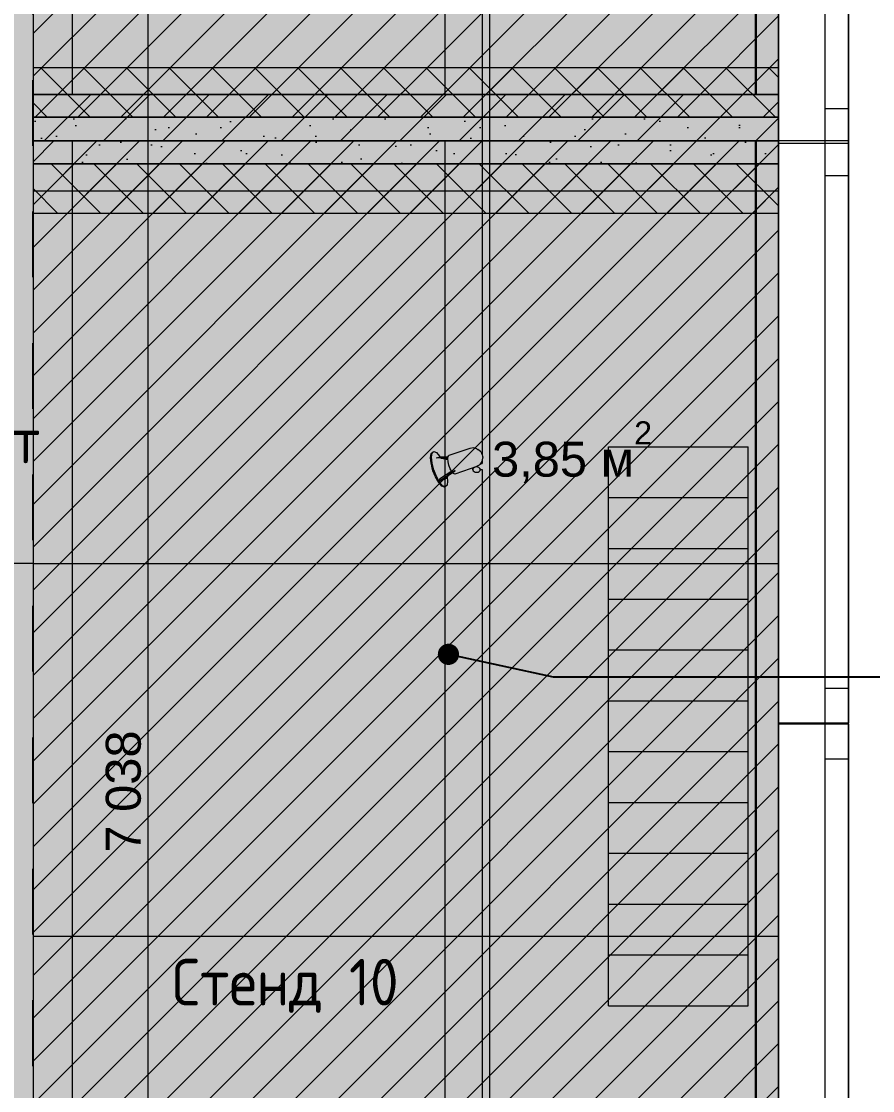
# Model space of a CAD drawing. Header units: millimetres. Extents: x 2336463 to 2579121, y 595385 to 778077.
# Drawn here: x 2485963 to 2487790, y 704682 to 706978 of the extents above; entities that cross this region are included whole.
import ezdxf

# ---------------------------------------------------------------- set-up
doc = ezdxf.new("R2010")
doc.units = ezdxf.units.MM
doc.header["$MEASUREMENT"] = 0
doc.linetypes.add('Штриховая', pattern=[282.222223, 141.111112, -141.111112])
for name, color, linetype, lineweight, true_color in [('+ план экспозиций_Ном._пера__58', 7, 'Continuous', 5, 0xdf0000), ('+возводимые стены шриховка_Ном._пера__183', 7, 'Continuous', 0, 0xe8e8e8), ('+возводимые стены_Ном._пера__169', 7, 'Continuous', 5, 0x68b353), ('+комнаты_Ном._пера__177', 7, 'Continuous', 5, 0xf7e046), ('+комнаты_Ном._пера__9', 7, 'Continuous', 15, 0x3dad99), ('+обмер_Ном._пера__242', 7, 'Continuous', 13, 0x1b55b5), ('+план полов_Ном._пера__242', 7, 'Continuous', 13, 0x1b55b5), ('+потолки_Ном._пера__104', 7, 'Continuous', 5, 0x96e196), ('+радиаторы_Ном._пера__58', 7, 'Continuous', 5, 0xdf0000), ('+размер возводимые стены_Ном._пера__242', 7, 'Continuous', 13, 0x1b55b5), ('+размер планировка_Ном._пера__9', 7, 'Continuous', 15, 0x3dad99), ('MEP - Электрооборудование.ЭО_Ном._пера__35', 7, 'Continuous', 30, 0x2731ed), ('MEP - Электрооборудование.ЭО_Ном._пера__58', 7, 'Continuous', 5, 0xdf0000), ('сит план_Ном._пера__87', 7, 'Continuous', 20, 0x6a6a6a)]:
    doc.layers.add(name, color=color, linetype=linetype, lineweight=lineweight, true_color=true_color)
for name, color, linetype in [('+возводимые стены', 7, 'Continuous'), ('+обмер', 7, 'Continuous'), ('+размер возводимые стены', 7, 'Continuous'), ('сит план', 7, 'Continuous')]:
    doc.layers.add(name, color=color, linetype=linetype)
for name, color, linetype, lineweight in [('+возводимые стены шриховка_Ном._пера__1', 7, 'Continuous', 13), ('+возводимые стены_Ном._пера__101', 252, 'Continuous', 5), ('+комнаты_Ном._пера__1', 7, 'Continuous', 13), ('+план полов_Ном._пера__1', 7, 'Continuous', 13), ('+потолки_Ном._пера__1', 7, 'Continuous', 13), ('MEP - Электрооборудование.ЭО_Ном._пера__1', 7, 'Continuous', 13), ('MEP - Электрооборудование.ЭО_Ном._пера__101', 252, 'Continuous', 5), ('Окна ARCHICAD_Ном._пера__1', 7, 'Continuous', 13), ('сит план_Ном._пера__1', 7, 'Continuous', 13)]:
    doc.layers.add(name, color=color, linetype=linetype, lineweight=lineweight)
doc.styles.add('СГЕНЕРИР_СТИЛЬ_1', font='arial.ttf')
doc.styles.add('СГЕНЕРИР_СТИЛЬ_3', font='isocp.shx')
doc.styles.add('СГЕНЕРИР_СТИЛЬ_4', font='isocp.shx')
doc.linetypes.add('Сварной шов', pattern='A,0,[2,Р”РёР·Р°Р№РЅ РїСЂРѕРµРєС‚ СЂР°Р±РѕС‡РёР№1.Shx,S=0.079365,R=0,X=0,Y=0],-17,0', length=17)
doc.dimstyles.new('СГЕНЕРИР_СТИЛЬ__11', dxfattribs={"dimtxt": 0.18, "dimasz": 91.2, "dimexe": 0.18, "dimexo": 0.0625, "dimgap": 0, "dimtad": 0, "dimtih": 1, "dimtoh": 1, "dimdec": 4, "dimzin": 0, "dimdsep": 46, "dimcen": 0.09, "dimadec": 0, "dimazin": 0, "dimtfac": 1, "dimtdec": 4, "dimtmove": 0, "dimatfit": 3, "dimldrblk": 'ARROWHEAD_11', "dimfxl": 0, "dimtolj": 1, "dimtzin": 0, "dimarcsym": 0})
doc.dimstyles.new('СГЕНЕРИР_СТИЛЬ__2', dxfattribs={"dimtxt": 75, "dimasz": 23.75, "dimexe": 0.18, "dimexo": 300, "dimgap": 0, "dimtad": 1, "dimdec": 0, "dimzin": 0, "dimdsep": 46, "dimtxsty": 'СГЕНЕРИР_СТИЛЬ_1', "dimblk": 'ARROWHEAD_6', "dimblk1": 'ARROWHEAD_6', "dimblk2": 'ARROWHEAD_6', "dimcen": 0.09, "dimclrd": 256, "dimclre": 256, "dimclrt": 256, "dimazin": 0, "dimtfac": 1, "dimtdec": 4, "dimtmove": 0, "dimatfit": 3, "dimfxl": 0, "dimtolj": 1, "dimtzin": 0, "dimarcsym": 0})
pattern_1 = [(45, (2086872.015, 585813.686), (-45.961939, 45.961939), [])]
pattern_2 = [(45, (2086872.015, 585813.686), (-45.961939, 45.961939), []), (135, (2086872.015, 585813.686), (45.961939, 45.961939), [])]
pattern_3 = [(0, (2086872, 585813.7), (0, 800), []), (90, (2086872, 585813.7), (-800, 0), [])]
pattern_4 = [(45, (2086872.015, 585813.69), (-63.639609, 63.639609), [])]

# ---------------------------------------------------------------- blocks, each defined once
blk = doc.blocks.new('Окно 25_10')
at = {"layer": 'Окна ARCHICAD_Ном._пера__1', "color": 7, "linetype": 'Continuous', "lineweight": 13}
for p, q in [((-625, 100), (625, 100)), ((-625, 0), (-625, 100)), ((625, 0), (625, 100)), ((-625, 0), (-550, 0)), ((-625, -50), (-625, 0)), ((-625, -50), (-625, 0)), ((-550, 0), (-550, -50)), ((-550, 0), (550, 0)), ((550, -50), (550, 0)), ((550, 0), (625, 0)), ((625, -50), (625, 0)), ((625, -50), (625, 0)), ((-625, -50), (625, -50)), ((-550, -50), (-625, -50)), ((550, -50), (-550, -50)), ((625, -50), (550, -50))]:
    blk.add_line(p, q, dxfattribs=at)
blk = doc.blocks.new('Стена_191', base_point=(2487737.9, 692966.8))
at = {"layer": 'сит план_Ном._пера__87', "linetype": 'Continuous', "lineweight": 20, "true_color": 0x6a6a6a}
h = blk.add_hatch(dxfattribs=at)
h.set_pattern_fill('Блоки_Бетонные_Эффективные', color=251, style=0, pattern_type=2)
h.set_pattern_definition(pattern_4)
h.paths.add_polyline_path([(2487588.2, 705468.8), (2487738.2, 705468.8), (2487738.2, 705471.1), (2487588.2, 705471.1)])
at = {"layer": 'сит план_Ном._пера__1', "color": 7, "linetype": 'Continuous', "lineweight": 13}
for p, q in [((2487688.2, 705471.1), (2487588.2, 705471.1)), ((2487688.2, 705468.8), (2487588.2, 705468.8)), ((2487738.2, 705471.1), (2487688.2, 705471.1)), ((2487738.2, 705468.8), (2487688.2, 705468.8))]:
    blk.add_line(p, q, dxfattribs=at)
at = {"layer": 'сит план_Ном._пера__1', "color": 7, "linetype": 'Continuous', "lineweight": 13, "flags": 128}
for points in [[(2487588.2, 705471.1), (2487588.2, 705468.8)], [(2487738.2, 705468.8), (2487738.2, 705471.1)]]:
    blk.add_lwpolyline(points, dxfattribs=at)
at = {"layer": 'Окна ARCHICAD_Ном._пера__1', "color": 7, "linetype": 'Continuous', "lineweight": 13, "zscale": 1000, "rotation": 89.99891644592846}
for p in [(2487688.2, 707340.5), (2487688.2, 706096.1), (2487688.2, 704843.8)]:
    blk.add_blockref('Окно 25_10', p, dxfattribs=at)
blk = doc.blocks.new('Стена_341', base_point=(2487738.2, 706721.1))
at = {"layer": '+возводимые стены_Ном._пера__169', "linetype": 'Continuous', "lineweight": 5, "true_color": 0x68b353}
h = blk.add_hatch(dxfattribs=at)
h.set_pattern_fill('Блоки_Бетонные_Эффективные', color=85, style=0, pattern_type=2)
h.set_pattern_definition(pattern_4)
h.paths.add_polyline_path([(2487588.2, 706821.1), (2485988.2, 706821.1), (2485988.2, 706721.1), (2487588.2, 706721.1)])
at = {"layer": '+возводимые стены_Ном._пера__101', "color": 252, "linetype": 'Continuous', "lineweight": 5, "flags": 128}
for points in [[(2487588.2, 706821.1), (2485988.2, 706821.1)], [(2485988.2, 706821.1), (2485988.2, 706721.1)], [(2485988.2, 706721.1), (2487588.2, 706721.1)]]:
    blk.add_lwpolyline(points, dxfattribs=at)
blk = doc.blocks.new('Радиатор Чугунный 25')
at = {"layer": '+радиаторы_Ном._пера__58', "color": 12, "linetype": 'Continuous', "lineweight": 5, "true_color": 0xdf0000}
for p, q in [((0, 300), (1200, 300)), ((0, 0), (0, 300)), ((109.1, 0), (109.1, 300)), ((218.2, 0), (218.2, 300)), ((327.3, 0), (327.3, 300)), ((436.4, 0), (436.4, 300)), ((545.5, 0), (545.5, 300)), ((654.5, 0), (654.5, 300)), ((763.6, 0), (763.6, 300)), ((872.7, 0), (872.7, 300)), ((981.8, 0), (981.8, 300)), ((1090.9, 0), (1090.9, 300)), ((1200, 0), (1200, 300)), ((0, 0), (1200, 0))]:
    blk.add_line(p, q, dxfattribs=at)
blk = doc.blocks.new('*D2514', base_point=(2086872, 585813.7))
at = {"layer": '+обмер_Ном._пера__242', "color": 152, "linetype": 'Continuous', "lineweight": 13, "true_color": 0x1b55b5}
for p, q in [((2486258.7, 708840.5), (2486211.8, 708840.5)), ((2486222.8, 708853), (2486247.8, 708828)), ((2486235.3, 701802.7), (2486235.3, 708840.5)), ((2486288.3, 701802.7), (2486211.8, 701802.7)), ((2486222.8, 701815.2), (2486247.8, 701790.2))]:
    blk.add_line(p, q, dxfattribs=at)
at = {"layer": '+обмер_Ном._пера__242', "color": 152, "lineweight": 13, "true_color": 0x1b55b5, "insert": (2486220.3, 705193.4), "char_height": 75, "attachment_point": 7, "rotation": 90, "style": 'СГЕНЕРИР_СТИЛЬ_1'}
blk.add_mtext('\\A1;{\\pql;\\fArial|b0|i0|c204|p38;7\xa0038}', dxfattribs=at)
blk = doc.blocks.new('ARROWHEAD_6')
at = {"color": 0, "linetype": 'Continuous', "lineweight": 0}
for p, q in [((0, 0), (-1, 0)), ((-0.5, -0.5), (0.5, 0.5))]:
    blk.add_line(p, q, dxfattribs=at)
blk = doc.blocks.new('*D2955', base_point=(2086872, 585813.7))
at = {"layer": '+размер возводимые стены_Ном._пера__242', "color": 152, "linetype": 'Continuous', "lineweight": 13, "true_color": 0x1b55b5}
for p, q in [((2485988, 708540.8), (2485988, 708470.4)), ((2486000.5, 708506.4), (2485975.5, 708481.4)), ((2487575.7, 708481.3), (2487600.7, 708506.3)), ((2487588.2, 708517.3), (2487588.2, 708470.4)), ((2485988, 708493.9), (2485969.3, 708493.9)), ((2487588.2, 708493.8), (2485988, 708493.9)), ((2487607, 708493.8), (2487588.2, 708493.8))]:
    blk.add_line(p, q, dxfattribs=at)
at = {"layer": '+размер возводимые стены_Ном._пера__242', "color": 152, "lineweight": 13, "true_color": 0x1b55b5, "insert": (2486659.9, 708508.8), "char_height": 75, "attachment_point": 7, "rotation": 359.9989, "style": 'СГЕНЕРИР_СТИЛЬ_1'}
blk.add_mtext('\\A1;{\\pql;\\fArial|b0|i0|c204|p38;1\xa0600}', dxfattribs=at)
blk = doc.blocks.new('ARROWHEAD_11')
at = {"color": 0, "linetype": 'Continuous', "lineweight": 0}
blk.add_line((0, 0), (-1, 0), dxfattribs=at)
at = {"color": 0, "linetype": 'Continuous', "lineweight": 0, "const_width": 0.25, "flags": 128}
blk.add_lwpolyline([(-0.125, 0, 1), (0.125, 0, 1)], format="xyb", close=True, dxfattribs=at)
blk = doc.blocks.new('Набор Источников Света Настенный 25_8')
at = {"layer": 'MEP - Электрооборудование.ЭО_Ном._пера__58', "color": 12, "linetype": 'Continuous', "lineweight": 5, "true_color": 0xdf0000}
for p, q in [((3500, 0), (-3500, 0)), ((687.6, -16), (-687.6, -16)), ((681.9, -24.5), (683.2, -22)), ((683.2, -22), (685.1, -20.4)), ((685.1, -20.4), (687.3, -20)), ((687.3, -20), (689.5, -20.8)), ((687.3, -20), (689.9, -20)), ((687.6, -20), (687.6, -16)), ((689.5, -20.8), (691.3, -22.7)), ((691.3, -22.7), (692.4, -25.4)), ((696.8, -22.5), (692.7, -29.3)), ((698.4, -20.7), (696.8, -22.5)), ((704.5, -16.4), (698.4, -20.7)), ((706.5, -16), (700.4, -16)), ((700.4, -19.3), (700.4, -16)), ((711.8, -15), (704.5, -16.4)), ((713.5, -14.7), (711.8, -15)), ((716.1, -15), (713.5, -14.7)), ((719, -15.8), (716.1, -15)), ((721.9, -16.9), (719, -15.8)), ((2075.6, -16), (719.6, -16)), ((724.3, -18.2), (721.9, -16.9)), ((725.9, -19.6), (724.3, -18.2)), ((725.9, -19.6), (730.5, -24.8)), ((688.4, -41.9), (677.3, -74.2)), ((681.3, -27.6), (681.9, -24.5)), ((681.6, -30.6), (681.3, -27.6)), ((682.7, -33.3), (681.6, -30.6)), ((684.5, -35.2), (682.7, -33.3)), ((686.7, -36), (684.5, -35.2)), ((688.9, -35.6), (686.7, -36)), ((686.7, -36), (690.4, -36)), ((692.7, -29.3), (688.4, -41.9)), ((690.8, -34), (688.9, -35.6)), ((691.7, -32.4), (690.8, -34)), ((692.4, -25.4), (692.7, -28.4)), ((692.7, -28.4), (692.4, -30.4)), ((732.6, -42.1), (728.3, -54.8)), ((731.4, -26.9), (730.5, -24.8)), ((731.4, -26.9), (733.6, -34.4)), ((733.6, -34.4), (732.6, -42.1)), ((728.3, -54.8), (717.2, -87)), ((653.6, -91.2), (650.1, -95)), ((662.3, -89.9), (653.6, -91.2)), ((670.7, -90.8), (662.3, -89.9)), ((662.6, -107.2), (684.8, -74)), ((663.2, -107.7), (685.7, -74)), ((683.5, -81.2), (666.4, -107.7)), ((670.1, -91.1), (668, -93.3)), ((674.5, -88.6), (670.1, -91.1)), ((675.8, -87.5), (674.5, -88.6)), ((677.3, -74.2), (678.5, -77.2)), ((677.3, -74.2), (677.3, -74.2)), ((678.5, -77.2), (681.2, -79.5)), ((683.3, -81.1), (688.8, -84.2)), ((688.8, -84.2), (696.4, -87.1)), ((696.4, -87.1), (704.1, -89.1)), ((704.1, -89.1), (710.7, -89.8)), ((708.3, -89.5), (708.1, -90.5)), ((708.1, -90.5), (710.7, -102.7)), ((711.2, -89.7), (710.6, -102.1)), ((710.7, -89.8), (715.3, -89.1)), ((711.8, -89.6), (711.2, -103.8)), ((714.2, -107.7), (714.6, -89.2)), ((715.3, -89.1), (717.2, -87.1)), ((717.2, -87), (717.2, -87.1)), ((649.5, -96.8), (650.1, -95)), ((649.5, -96.8), (651.8, -102.4)), ((650.1, -95), (652.4, -100.6)), ((651.8, -102.4), (659.5, -109)), ((652.4, -100.6), (660.1, -107.2)), ((659.5, -109), (671.5, -115.7)), ((660.1, -107.2), (672.1, -113.9)), ((662.6, -107.2), (663.2, -107.7)), ((666.4, -107.7), (663.2, -107.7)), ((665.9, -96.3), (664.8, -99.7)), ((668, -93.3), (665.9, -96.3)), ((672.1, -113.9), (686.5, -119.5)), ((710.7, -102.7), (712.7, -107.7)), ((712.6, -111.4), (711.3, -114.7)), ((712.7, -107.7), (712.6, -111.4)), ((712.7, -107.7), (714.2, -107.7)), ((716, -107.2), (714.3, -106.3)), ((723.8, -113.9), (716, -107.2)), ((726.1, -119.5), (723.8, -113.9)), ((671.5, -115.7), (685.9, -121.3)), ((673.2, -116.4), (677.9, -119)), ((677.9, -119), (684.4, -121.5)), ((684.4, -121.5), (690.9, -123.2)), ((685.9, -121.3), (700.6, -125.1)), ((686.5, -119.5), (701.2, -123.3)), ((690.9, -123.2), (694.6, -123.6)), ((700.6, -125.1), (713.2, -126.4)), ((701.2, -123.3), (713.8, -124.6)), ((713.2, -126.4), (722, -125.1)), ((713.8, -124.6), (722.6, -123.3)), ((722, -125.1), (725.4, -121.3)), ((722.6, -123.3), (726.1, -119.5)), ((725.4, -121.3), (726.1, -119.5))]:
    blk.add_line(p, q, dxfattribs=at)

msp = doc.modelspace()

# ---------------------------------------------------------------- hatches: boundary and pattern name
at = {"layer": '+возводимые стены шриховка_Ном._пера__183', "linetype": 'Continuous', "lineweight": 0, "true_color": 0xe8e8e8}
h = msp.add_hatch(dxfattribs=at)
h.set_pattern_fill('Штукатурка__Гипс_01', color=254, style=0, pattern_type=2)
h.set_pattern_definition([(45, (2086872.015, 585988.686), (-55.684659, 55.684659), [0, -52.5, 0, -78.75]), (110, (2087047.015, 585988.686), (74.000794, 26.934086), [0, -38.5, 0, -66.5])])
h.paths.add_polyline_path([(2487588.7, 706772.4), (2485988.7, 706772.4), (2485988.7, 706672.4), (2487588.7, 706672.4)])
at = {"layer": '+комнаты_Ном._пера__177', "linetype": 'Continuous', "lineweight": 0, "true_color": 0x3d3811}
msp.add_hatch(color=48, dxfattribs=at).paths.add_polyline_path([(2482692.7, 704184.4), (2482692.7, 705398.6), (2482954.5, 705398.6), (2482954.5, 706920.8), (2483342.1, 706920.8), (2483342.1, 708842.9), (2484634.7, 708842.9), (2484634.7, 709119.6), (2485993.6, 709119.6), (2485993.6, 708842.9), (2487588.2, 708842.9), (2487588.2, 706920.8), (2487588.2, 704482.5), (2487588.2, 701802.9), (2485988.1, 701802.9), (2485988.1, 701504.5), (2484638.4, 701504.5), (2484638.4, 701606.7), (2483887.3, 701606.7), (2483887.3, 702214.4), (2483392.6, 702214.4), (2483392.6, 704184.4)])
at = {"layer": '+комнаты_Ном._пера__9', "linetype": 'Continuous', "lineweight": 15, "true_color": 0x3dad99}
h = msp.add_hatch(dxfattribs=at)
h.set_pattern_fill('Блоки_Бетонные', color=135, style=0, pattern_type=2)
h.set_pattern_definition(pattern_2)
h.paths.add_polyline_path([(2485988.2, 706772.4), (2487588.2, 706772.4), (2487588.2, 706878.4), (2485988.2, 706878.4)])
h = msp.add_hatch(dxfattribs=at)
h.set_pattern_fill('Блоки_Бетонные', color=135, style=0, pattern_type=2)
h.set_pattern_definition(pattern_2)
h.paths.add_polyline_path([(2485988.2, 706566.4), (2487588.2, 706566.4), (2487588.2, 706672.4), (2485988.2, 706672.4)])
at = {"layer": '+план полов_Ном._пера__1', "linetype": 'Continuous', "lineweight": 13}
h = msp.add_hatch(dxfattribs=at)
h.set_pattern_fill('Сетка_1200х1200', style=0, pattern_type=2)
h.set_pattern_definition([(0, (2086872, 585813.7), (0, 1200), []), (90, (2086872, 585813.7), (-1200, 0), [])])
h.paths.add_polyline_path([(2478948.1, 710628.3), (2478948.1, 710879.9), (2473847.1, 710879.9), (2473847.1, 712656.4), (2473848.4, 712656.4), (2473848.4, 713484.4), (2474150.3, 713484.4), (2474150.3, 713861), (2474150.3, 714834.8), (2474655.3, 714834.8), (2474655.3, 715512.1), (2474052.4, 715512.1), (2474052.4, 716500.4), (2474050.3, 716500.4), (2474050.3, 716965.8), (2477335.2, 716965.8), (2477335.2, 717312), (2479008.9, 717312), (2479008.9, 716985.8), (2479267.2, 716985.8), (2480877.3, 716985.8), (2480877.3, 717315.8), (2482252.3, 717315.8), (2482252.3, 716570.8), (2482755, 716570.8), (2482755, 716961), (2484448.1, 716961), (2484727.4, 716961), (2484727.4, 717281.3), (2486379.8, 717281.3), (2486379.8, 716944.3), (2486588.1, 716944.3), (2486588.1, 716945.3), (2489504.9, 716945.3), (2489504.9, 712656.7), (2489504.9, 712245.1), (2487540, 712245.1), (2487540, 712245.9), (2487348.6, 712245.9), (2485984.9, 712245.9), (2485984.9, 712125.1), (2487348.6, 712125.1), (2487348.6, 711366.5), (2487540, 711366.5), (2487579.8, 711366.5), (2487579.8, 709148.7), (2487579.8, 709135.4), (2485986.6, 709135.4), (2485986.6, 708847.9), (2485986.7, 708847.9), (2485986.7, 701807.7), (2485986.7, 701507.1), (2485986.7, 697660.1), (2485988, 697660.1), (2485988, 694310.7), (2485986.7, 694310.7), (2485986.7, 694010.7), (2487589.3, 694010.7), (2487589.3, 690742.6), (2487516.5, 690736.1, -0.000118), (2487516.6, 690735.6), (2487587.2, 690742.4, -0.000396), (2487587.3, 690740.2, -0.342625), (2486386.8, 689334.6, -0.000421), (2486384.5, 689334.3), (2486384.8, 689332.2), (2483593.3, 689332.2), (2479499.4, 689332.2), (2478989.4, 689332.2), (2478989.4, 690566.8), (2478899.4, 690566.8), (2478899.4, 692071.8), (2479409.7, 692071.8), (2479409.7, 692610.8), (2478994.4, 692610.8), (2478994.4, 693615.4), (2479499.4, 693615.4), (2481099.4, 693615.4), (2481099.4, 694103.2), (2482744.3, 694103.2), (2482744.3, 693615.4), (2483349.3, 693615.4), (2483349.3, 694010.7), (2484745.7, 694010.7), (2484745.7, 697660.1), (2484747.1, 697660.1), (2484747.1, 701507.1), (2484747.1, 702214.4), (2483392.7, 702214.4), (2483392.7, 704178), (2482933.1, 704178), (2482698.2, 704178), (2482698.2, 701224.7), (2481074.4, 701224.7), (2481074.4, 704011), (2480462.2, 704011), (2480462.2, 703617), (2479416.3, 703617), (2479416.3, 703616.4), (2478567.2, 703616.4), (2478567.2, 703599.4), (2475467.2, 703599.4), (2475467.2, 705401.1), (2473877.2, 705401.1), (2473877.2, 706611.6), (2474188.4, 706611.6), (2474188.4, 707984.1), (2473844.2, 707984.1), (2473844.2, 710628.3)])
h.paths.add_polyline_path([(2480553.3, 710237), (2480841.9, 710237), (2480841.9, 708271.4), (2480841.9, 707227.4), (2480841.9, 706912.3), (2481733.8, 706912.3), (2481733.8, 706985.3), (2482661.5, 706985.3), (2482661.5, 706602.6), (2482663.2, 706602.6), (2482663.2, 705692.7), (2482659.9, 705692.7), (2482659.9, 705398.6), (2484744.3, 705398.6), (2484744.3, 709982), (2482588.8, 709982), (2482588.8, 709923.7), (2481714, 709923.7), (2481714, 709985.2), (2481141.6, 709985.2), (2481141.6, 711620.7), (2481680.9, 711620.7), (2482703.1, 711620.7), (2482703.1, 712596), (2483444, 712596), (2483444, 712927.6), (2483445.7, 712927.6), (2483445.7, 713531.8), (2483445.7, 713808), (2482903.2, 713808), (2482903.2, 713811.3), (2481333.2, 713811.3), (2481333.2, 713812.6), (2481143.2, 713812.6), (2481143.2, 712830.7), (2480842.6, 712830.7), (2480842.6, 711636.4), (2480842.3, 711636.4), (2480842.3, 711256.1), (2480553.3, 711256.1)], flags=0)
h.paths.add_polyline_path([(2482903.2, 716167.8), (2482903.2, 716167.4), (2482932, 716167.4), (2482932, 716167.8)], flags=0)
h = msp.add_hatch(dxfattribs=at)
h.set_pattern_fill('Сетка_800х800', style=0, pattern_type=2)
h.set_pattern_definition(pattern_3)
h.paths.add_polyline_path([(2485988.2, 706821.1), (2487561.4, 706821.1), (2487561.4, 708840.8), (2485988.2, 708840.8)])
h = msp.add_hatch(dxfattribs=at)
h.set_pattern_fill('Сетка_800х800', style=0, pattern_type=2)
h.set_pattern_definition(pattern_3)
h.paths.add_polyline_path([(2485988.2, 704316.6), (2487588.2, 704316.6), (2487588.2, 706721.1), (2485988.2, 706721.1)])
at = {"layer": '+потолки_Ном._пера__104', "linetype": 'Continuous', "lineweight": 5, "true_color": 0x96e196}
h = msp.add_hatch(dxfattribs=at)
h.set_pattern_fill('Линии_Наклонные__Шаг_1_5_', color=81, style=0, pattern_type=2)
h.set_pattern_definition(pattern_1)
h.paths.add_polyline_path([(2485988.2, 706821.1), (2487588.3, 706821.1), (2487588.3, 708839.6), (2485988.2, 708839.6)])
h = msp.add_hatch(dxfattribs=at)
h.set_pattern_fill('Линии_Наклонные__Шаг_1_5_', color=81, style=0, pattern_type=2)
h.set_pattern_definition(pattern_1)
h.paths.add_polyline_path([(2485988.2, 704316.6), (2487588.2, 704316.6), (2487588.2, 706721.1), (2485988.2, 706721.1)])
at = {"layer": '+размер планировка_Ном._пера__9', "linetype": 'Continuous', "lineweight": 0, "true_color": 0x0f2b26}
msp.add_hatch(color=118, dxfattribs=at).paths.add_polyline_path([(2485984.8, 701807.7), (2487584.8, 701807.7), (2487584.8, 708844.8), (2485984.8, 708844.8)])

# ---------------------------------------------------------------- linework, layer by layer
at = {"layer": '+возводимые стены шриховка_Ном._пера__1', "color": 7, "linetype": 'Штриховая', "lineweight": 13}
msp.add_line((2485987.6, 694010.7), (2485987.6, 712275.7), dxfattribs=at)
at = {"layer": '+возводимые стены шриховка_Ном._пера__1', "color": 7, "linetype": 'Continuous', "lineweight": 13, "flags": 128}
msp.add_lwpolyline([(2487588.7, 706772.4), (2485988.7, 706772.4), (2485988.7, 706672.4), (2487588.7, 706672.4)], close=True, dxfattribs=at)
at = {"layer": '+комнаты_Ном._пера__1', "color": 7, "linetype": 'Continuous', "lineweight": 13, "flags": 128}
for points in [[(2482692.7, 704184.4), (2482692.7, 705398.6), (2482954.5, 705398.6), (2482954.5, 706920.8), (2483342.1, 706920.8), (2483342.1, 708842.9), (2484634.7, 708842.9), (2484634.7, 709119.6), (2485993.6, 709119.6), (2485993.6, 708842.9), (2487588.2, 708842.9), (2487588.2, 706920.8), (2487588.2, 704482.5), (2487588.2, 701802.9), (2485988.1, 701802.9), (2485988.1, 701504.5), (2484638.4, 701504.5), (2484638.4, 701606.7), (2483887.3, 701606.7), (2483887.3, 702214.4), (2483392.6, 702214.4), (2483392.6, 704184.4)], [(2485988.2, 706772.4), (2487588.2, 706772.4), (2487588.2, 706878.4), (2485988.2, 706878.4)], [(2485988.2, 706566.4), (2487588.2, 706566.4), (2487588.2, 706672.4), (2485988.2, 706672.4)]]:
    msp.add_lwpolyline(points, close=True, dxfattribs=at)
at = {"layer": '+потолки_Ном._пера__1', "color": 7, "linetype": 'Continuous', "lineweight": 13, "flags": 128}
for points in [[(2485988.2, 706821.1), (2487588.3, 706821.1), (2487588.3, 708839.6), (2485988.2, 708839.6)], [(2485988.2, 704316.6), (2487588.2, 704316.6), (2487588.2, 706721.1), (2485988.2, 706721.1)]]:
    msp.add_lwpolyline(points, close=True, dxfattribs=at)
at = {"layer": 'MEP - Электрооборудование.ЭО_Ном._пера__35', "color": 160, "linetype": 'Сварной шов', "lineweight": 30, "true_color": 0x2731ed}
for p, q in [((2487539.6, 706821.1), (2487539.6, 708829.1)), ((2487539.6, 704316.6), (2487539.6, 706721.1))]:
    msp.add_line(p, q, dxfattribs=at)

# ---------------------------------------------------------------- block references
at = {"layer": '+возводимые стены', "color": 252, "lineweight": 5}
msp.add_blockref('Стена_341', (2487738.2, 706721.1), dxfattribs=at)
at = {"layer": '+радиаторы_Ном._пера__58', "color": 12, "linetype": 'Continuous', "lineweight": 5, "true_color": 0xdf0000, "xscale": -1, "zscale": 1000, "rotation": 270}
msp.add_blockref('Радиатор Чугунный 25', (2487223.2, 704864.7), dxfattribs=at)
at = {"layer": 'MEP - Электрооборудование.ЭО_Ном._пера__58', "color": 12, "linetype": 'Continuous', "lineweight": 5, "true_color": 0xdf0000, "xscale": -1, "zscale": 1000, "rotation": 270}
msp.add_blockref('Набор Источников Света Настенный 25_8', (2486967.9, 705328.5), dxfattribs=at)
at = {"layer": 'сит план', "color": 7, "lineweight": 13}
msp.add_blockref('Стена_191', (2487737.9, 692966.8), dxfattribs=at)

# ---------------------------------------------------------------- texts
at = {"layer": '+ план экспозиций_Ном._пера__58', "color": 12, "linetype": 'Continuous', "lineweight": 5, "true_color": 0xdf0000, "insert": (2486286.5, 704965.2), "char_height": 100, "attachment_point": 1, "style": 'СГЕНЕРИР_СТИЛЬ_4'}
msp.add_mtext('\\A1;{\\pql;\\Fisocp.shx;Стенд 1\\Fisocp.shx;0}', dxfattribs=at)
at = {"layer": '+план полов_Ном._пера__242', "color": 152, "lineweight": 13, "true_color": 0x1b55b5, "insert": (2486973.3, 705986.5), "char_height": 75, "attachment_point": 7, "style": 'СГЕНЕРИР_СТИЛЬ_1'}
msp.add_mtext('{\\fArial|b0|i0|c204|p38;3,85 м{\\H0.66x;\\S2^  ;}}', dxfattribs=at)
at = {"layer": 'MEP - Электрооборудование.ЭО_Ном._пера__1', "color": 7, "linetype": 'Continuous', "lineweight": 13, "insert": (2485252.2, 706002.1), "char_height": 100, "attachment_point": 7, "style": 'СГЕНЕРИР_СТИЛЬ_3'}
msp.add_mtext('\\A1;{\\pql;\\Fisocp.shx;верхний свет}', dxfattribs=at)

# ---------------------------------------------------------------- dimensions: what is measured, and where the dimension line sits
at = {"layer": '+обмер', "color": 152, "linetype": 'Continuous', "lineweight": 13, "true_color": 0x1b55b5}
dim = msp.add_linear_dim(base=(2486235.3, 708840.5), p1=(2486588.3, 701802.7), p2=(2486235.3, 708840.5), angle=90, dimstyle='СГЕНЕРИР_СТИЛЬ__2', dxfattribs=at)
dim.commit()
dim.dimension.update_dxf_attribs({"geometry": '*D2514', "text_midpoint": (2486182.8, 705322.2), "dimtype": 160, "text_rotation": 90})
at = {"layer": '+размер возводимые стены', "color": 152, "linetype": 'Continuous', "lineweight": 13, "true_color": 0x1b55b5}
dim = msp.add_linear_dim(base=(2485988, 708493.9), p1=(2487588.1, 702168.4), p2=(2485988, 708840.8), angle=179.9989, dimstyle='СГЕНЕРИР_СТИЛЬ__2', dxfattribs=at)
dim.commit()
dim.dimension.update_dxf_attribs({"geometry": '*D2955', "text_midpoint": (2486788.7, 708546.3), "dimtype": 160, "text_rotation": 359.9989})

# ---------------------------------------------------------------- leaders
at = {"layer": 'MEP - Электрооборудование.ЭО_Ном._пера__101', "color": 252, "linetype": 'Continuous', "lineweight": 5, "annotation_type": 0, "has_hookline": 1, "hookline_direction": 0}
for points, text_width in [([(2483167.1, 706032), (2485252.2, 706002.1)], 906), ([(2486879.7, 705619), (2487104.4, 705570.4), (2488146, 705570.4)], 908.5)]:
    msp.add_leader(points, dimstyle='СГЕНЕРИР_СТИЛЬ__11', dxfattribs=dict(at, text_width=text_width))

doc.saveas('drawing.dxf')
